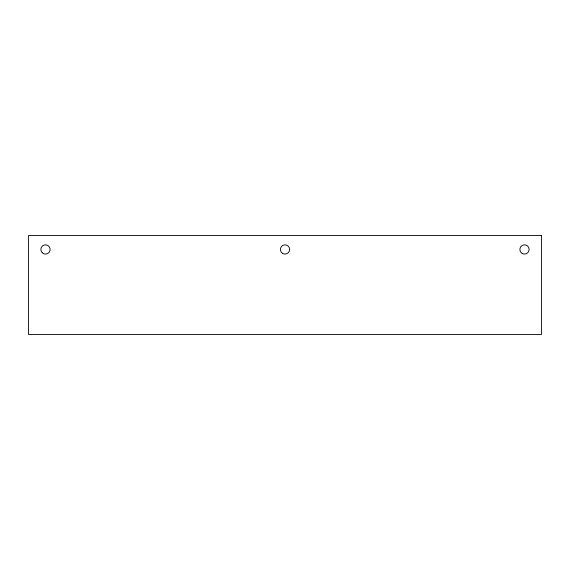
<?xml version="1.0" encoding="UTF-8"?>
<svg xmlns="http://www.w3.org/2000/svg" width="570" height="570" viewBox="0 0 570 570"><rect width="100%" height="100%" fill="white"/><g stroke="black" fill="none" stroke-linecap="round" stroke-linejoin="round"><path stroke-width="0.85" d="M541.5 235.553L28.5 235.553L28.5 334.447L541.5 334.447L541.5 235.553M42.216 252.738A4.638 4.638 0 0 0 49.975 250.658A4.638 4.638 0 0 0 44.296 244.986A4.638 4.638 0 0 0 42.216 252.738M282.684 253.472A4.638 4.638 0 0 0 289.638 249.461A4.638 4.638 0 0 0 282.684 245.449A4.638 4.638 0 0 0 282.684 253.472M522.184 253.472A4.638 4.638 0 0 0 529.138 249.461A4.638 4.638 0 0 0 522.184 245.449A4.638 4.638 0 0 0 522.184 253.472"/></g></svg>
